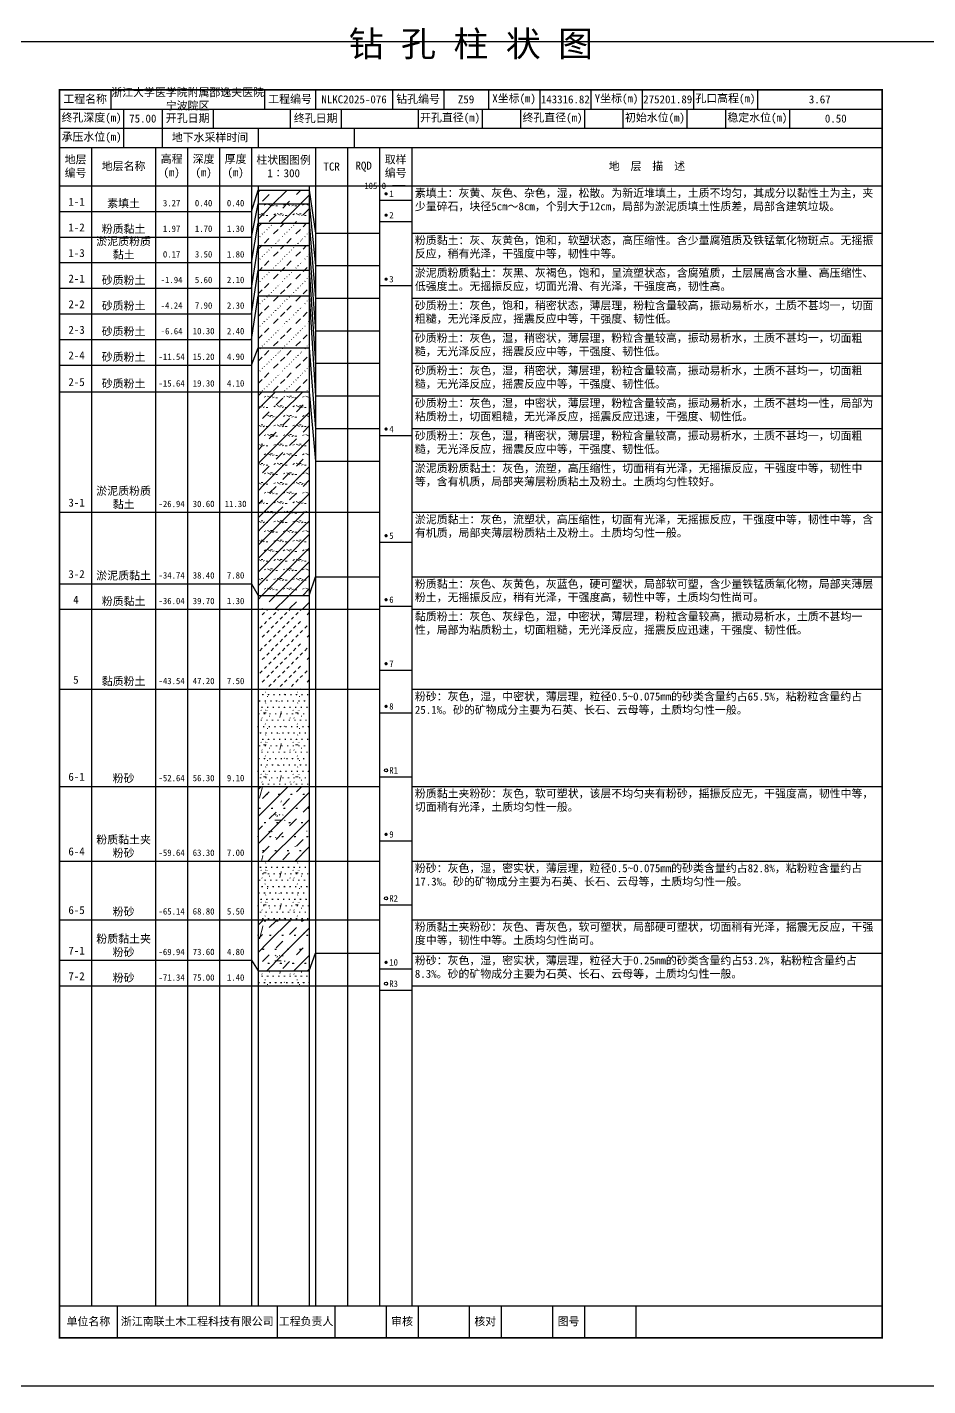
# Model space of a CAD drawing. Extents: x 297 to 65340, y 0 to 425.
# Drawn here: x 49905.9 to 50187.3, y 0 to 424.6 of the extents above; entities that cross this region are included whole.
import ezdxf
from ezdxf.enums import TextEntityAlignment as Align

# ---------------------------------------------------------------- set-up
doc = ezdxf.new("R2010")
doc.units = 0
doc.layers.get('0').update_dxf_attribs({"linetype": 'CONTINUOUS'})
doc.layers.add('FRAME', color=7, linetype='CONTINUOUS')
doc.layers.add('STRATUM', color=7, linetype='CONTINUOUS')
doc.layers.add('HATCH', color=7, linetype='CONTINUOUS', lineweight=13)
doc.styles.add('ST', font='')
doc.styles.get('ST').set_extended_font_data('SimSun')
pattern_1 = [(45, (0, 0), (-4.2426407, 4.2426407), [10, 0]), (45, (1.061, -3.182), (-2.12132034, 6.363961), [3, -3])]
pattern_2 = [(45, (0, 0), (-4.2426407, 4.2426407), [10, 0]), (45, (1.061, -3.182), (-2.12132034, 6.363961), [3, -3]), (26.565, (1.0741, -0.2536), (5.99982296, 5.99981224), [0.567, -12.849]), (0, (0.507, -0.2536), (0, 6), [0.567, -5.433]), (26.565, (-1.5813, 0), (5.99982296, 5.99981224), [0.567, -12.849]), (0, (-1.074, 0.2536), (0, 6), [0.567, -5.433]), (153.435, (0.5071, -0.2536), (-5.9998176, -5.36e-06), [1.134, -12.2826]), (26.565, (4.0741, 2.7464), (5.99982296, 5.99981224), [0.567, -12.849]), (0, (3.507, 2.7464), (0, 6), [0.567, -5.433]), (26.565, (1.4187, 3), (5.99982296, 5.99981224), [0.567, -12.849]), (0, (1.926, 3.2536), (0, 6), [0.567, -5.433]), (153.435, (3.5071, 2.7464), (-5.9998176, -5.36e-06), [1.134, -12.2826])]
pattern_3 = [(45.000006, (0, 0), (-7.3e-07, 6.99998237), [1.971956, -7.927535]), (45.000006, (2.813, 2.829), (-7.3e-07, 6.99998237), [1.99367, -7.905828]), (45.000006, (5.0675, 5.082), (-7.3e-07, 6.99998237), [1.813609, -8.085882]), (26.565052, (0, 3.5), (7.00000042, 7.00000017), [0.0965, -15.555976]), (36.869899, (0.7, 4.2), (6.999999835, 7.000000165), [0.197747, -34.802253]), (315.00001, (3.5, 6.976), (6.99998237, 1.2e-06), [0.033054, -9.866441]), (26.565052, (3.5, 0), (7.00000042, 7.00000017), [0.144749, -15.507727]), (26.565052, (4.2, 0.7), (7.00000042, 7.00000017), [0.10528, -15.547196]), (90.000004, (4.55, 1.05), (-7, -5e-07), [0.028767, -6.971233]), (26.565052, (4.9, 1.4), (7.00000042, 7.00000017), [0.091014, -31.213938]), (36.869899, (5.6, 2.1), (6.999999835, 7.000000165), [0.110692, -34.889308]), (45.000002, (6.3, 2.8), (-2.4e-07, 6.99998237), [0.109112, -9.790383]), (315.00001, (6.914, 3.548), (6.99998237, 1.2e-06), [0.033054, -9.866441]), (36.869898, (1.4, 4.9), (6.999999957, 7.000000043), [0.10224, -34.89776]), (53.130103, (2.1, 5.6), (13.999999763, 21.000000158), [0.134384, -34.865616]), (53.130103, (2.8, 6.3), (13.999999763, 21.000000158), [0.126246, -34.873754])]
pattern_4 = [(82.875, (-0.8346, -1.206), (0.00036925, 10.000176442), [0.08929, -80.53371]), (143.13, (-0.7336, -1.2818), (-29.99996427, 20.00005359), [0.12627, -49.87373]), (172.875, (-0.5564, -1.304), (-70.000245666, 9.99966033), [0.17857, -80.44443]), (206.565, (-0.378, -1.2147), (-9.99970493, -9.99968706), [0.19954, -22.16046]), (243.435, (-0.2887, -1.0363), (8.93e-06, -9.999696), [0.19954, -22.16146]), (255.964, (-0.1994, -0.679), (-0.00020004, -9.99950129), [0.36813, -40.86287]), (255.964, (0.1106, 0.561), (-0.00020004, -9.99950129), [1.27838, -39.95262]), (255.964, (0.179, 0.835), (-0.00020004, -9.99950129), [0.28235, -40.94865]), (216.87, (0.3694, 1.0892), (-9.999982136, -10.000017864), [0.12627, -49.87373]), (243.435, (0.2683, 1.0135), (8.93e-06, -9.999696), [0.19954, -22.16146]), (206.565, (0.548, 1.1785), (-9.99970493, -9.99968706), [0.19954, -22.16046]), (172.875, (0.725, 1.1563), (-70.000245666, 9.99966033), [0.17857, -80.44443]), (143.13, (0.826, 1.0806), (-29.99996427, 20.00005359), [0.12627, -49.87373]), (82.875, (0.815, 0.992), (0.00036925, 10.000176442), [0.08929, -80.53371]), (0, (-0.33, 0.34), (0, 10), [0.89286, -9.10714]), (0, (0.025, 0), (1, 2), [0, -1.75]), (0, (0, 0.025), (1, 2), [0, -1.75]), (0, (0, 0), (1, 2), [0, -1.75]), (0, (-0.025, 0), (1, 2), [0, -1.75]), (0, (0, -0.025), (1, 2), [0, -1.75])]
pattern_5 = [(82.875, (-1.8361, -2.6533), (0.00081235, 22.00038817), [0.196438, -177.174162]), (143.13, (-1.614, -2.82), (-65.9999214, 44.0001179), [0.277794, -109.722206]), (172.875, (-1.224, -2.8687), (-154.00054047, 21.99925272), [0.392854, -176.977746]), (206.565, (-0.831, -2.672), (-21.9993508, -21.9993115), [0.438988, -48.753012]), (243.435, (-0.635, -2.28), (1.96e-05, -21.9993312), [0.438988, -48.755212]), (255.964, (-0.4387, -1.494), (-0.0004401, -21.9989028), [0.809886, -89.898314]), (255.964, (0.2434, 1.2344), (-0.0004401, -21.9989028), [2.812436, -87.895764]), (255.964, (0.394, 1.837), (-0.0004401, -21.9989028), [0.62117, -90.08703]), (216.87, (0.8126, 2.3963), (-21.9999607, -22.0000393), [0.277794, -109.722206]), (243.435, (0.59, 2.23), (1.96e-05, -21.9993312), [0.438988, -48.755212]), (206.565, (1.205, 2.593), (-21.9993508, -21.9993115), [0.438988, -48.753012]), (172.875, (1.595, 2.544), (-154.00054047, 21.99925272), [0.392854, -176.977746]), (143.13, (1.8173, 2.3772), (-65.9999214, 44.0001179), [0.277794, -109.722206]), (82.875, (1.793, 2.1823), (0.00081235, 22.00038817), [0.196438, -177.174162]), (0, (-0.725, 0.748), (0, 22), [1.964292, -20.035708]), (0, (0.055, 0), (2.2, 4.4), [0, -3.85]), (0, (0, 0.055), (2.2, 4.4), [0, -3.85]), (0, (0, 0), (2.2, 4.4), [0, -3.85]), (0, (-0.055, 0), (2.2, 4.4), [0, -3.85]), (0, (0, -0.055), (2.2, 4.4), [0, -3.85])]

# ---------------------------------------------------------------- blocks, each defined once
blk = doc.blocks.new('SolidCircle')
at = {"const_width": 0.5}
blk.add_lwpolyline([(-0.25, 0, 1), (0.25, 0, 1)], format="xyb", close=True, dxfattribs=at)

msp = doc.modelspace()

# ---------------------------------------------------------------- hatches: boundary and pattern name
at = {"layer": 'HATCH'}
h = msp.add_hatch(dxfattribs=at)
h.set_pattern_fill('FZNT', color=256, style=0)
h.set_pattern_definition(pattern_1)
h.paths.add_polyline_path([(49994, 373.67), (49978, 373.67), (49978, 369.33), (49994, 369.33)])
h = msp.add_hatch(dxfattribs=at)
h.set_pattern_fill('YNFNT', color=256, style=0)
h.set_pattern_definition(pattern_2)
h.paths.add_polyline_path([(49994, 369.33), (49978, 369.33), (49978, 363.33), (49994, 363.33)])
h = msp.add_hatch(dxfattribs=at)
h.set_pattern_fill('SZFT', color=256, style=0)
h.set_pattern_definition(pattern_3)
h.paths.add_polyline_path([(49994, 363.33), (49978, 363.33), (49978, 356.33), (49994, 356.33)])
h = msp.add_hatch(dxfattribs=at)
h.set_pattern_fill('SZFT', color=256, style=0)
h.set_pattern_definition(pattern_3)
h.paths.add_polyline_path([(49994, 356.33), (49978, 356.33), (49978, 348.67), (49994, 348.67)])
h = msp.add_hatch(dxfattribs=at)
h.set_pattern_fill('SZFT', color=256, style=0)
h.set_pattern_definition(pattern_3)
h.paths.add_polyline_path([(49994, 348.67), (49978, 348.67), (49978, 340.67), (49994, 340.67)])
h = msp.add_hatch(dxfattribs=at)
h.set_pattern_fill('SZFT', color=256, style=0)
h.set_pattern_definition(pattern_3)
h.paths.add_polyline_path([(49994, 340.67), (49978, 340.67), (49978, 324.33), (49994, 324.33)])
h = msp.add_hatch(dxfattribs=at)
h.set_pattern_fill('SZFT', color=256, style=0)
h.set_pattern_definition(pattern_3)
h.paths.add_polyline_path([(49994, 324.33), (49978, 324.33), (49978, 310.67), (49994, 310.67)])
h = msp.add_hatch(dxfattribs=at)
h.set_pattern_fill('YNFNT', color=256, style=0)
h.set_pattern_definition(pattern_2)
h.paths.add_polyline_path([(49994, 310.67), (49978, 310.67), (49978, 273), (49994, 273)])
h = msp.add_hatch(dxfattribs=at)
h.set_pattern_fill('YNNT', color=256, style=0)
h.set_pattern_definition([(45, (0, 0), (-2.12132034, 2.12132034), [10, 0]), (26.565, (1.0741, -0.2536), (5.99982296, 5.99981224), [0.567, -12.849]), (0, (0.507, -0.2536), (0, 6), [0.567, -5.433]), (26.565, (-1.5813, 0), (5.99982296, 5.99981224), [0.567, -12.849]), (0, (-1.074, 0.2536), (0, 6), [0.567, -5.433]), (153.435, (0.5071, -0.2536), (-5.9998176, -5.36e-06), [1.134, -12.2826]), (26.565, (4.0741, 2.7464), (5.99982296, 5.99981224), [0.567, -12.849]), (0, (3.507, 2.7464), (0, 6), [0.567, -5.433]), (26.565, (1.4187, 3), (5.99982296, 5.99981224), [0.567, -12.849]), (0, (1.926, 3.2536), (0, 6), [0.567, -5.433]), (153.435, (3.5071, 2.7464), (-5.9998176, -5.36e-06), [1.134, -12.2826])])
h.paths.add_polyline_path([(49994, 273), (49978, 273), (49978, 247), (49994, 247)])
h = msp.add_hatch(dxfattribs=at)
h.set_pattern_fill('FZNT', color=256, style=0)
h.set_pattern_definition(pattern_1)
h.paths.add_polyline_path([(49994, 247), (49978, 247), (49978, 242.67), (49994, 242.67)])
h = msp.add_hatch(dxfattribs=at)
h.set_pattern_fill('NZFT', color=256, style=0)
h.set_pattern_definition([(45.000005, (0, 0), (-6e-07, 6.99998237), [0.947297, -8.952198]), (45.000005, (1.4, 1.4), (-6e-07, 6.99998237), [0.986898, -8.912597]), (45.000005, (2.8, 2.8), (-6e-07, 6.99998237), [1.060182, -8.839313]), (45.000005, (4.2, 4.2), (-6e-07, 6.99998237), [0.949178, -8.950318]), (45.000005, (5.6, 5.6), (-6e-07, 6.99998237), [1.036501, -8.862994]), (45.000005, (3.5, 0), (-6e-07, 6.99998237), [1.013348, -8.886147]), (45.000005, (4.9, 1.4), (-6e-07, 6.99998237), [1.078956, -12.120371]), (45.000005, (6.3, 2.8), (-6e-07, 6.99998237), [0.998824, -8.900671]), (45.000003, (0.7, 4.2), (-3.7e-07, 6.99998237), [1.05533, -8.844165]), (45.000003, (2.1, 5.6), (-3.7e-07, 6.99998237), [1.036501, -8.862994])])
h.paths.add_polyline_path([(49994, 242.67), (49978, 242.67), (49978, 217.67), (49994, 217.67)])
h = msp.add_hatch(dxfattribs=at)
h.set_pattern_fill('FS', color=256, style=0)
h.set_pattern_definition(pattern_4)
h.paths.add_polyline_path([(49994, 217.67), (49978, 217.67), (49978, 187.33), (49994, 187.33)])
h = msp.add_hatch(dxfattribs=at)
h.set_pattern_fill('FZNT', color=256, style=0)
h.set_pattern_definition(pattern_1)
h.paths.add_polyline_path([(49994, 187.33), (49978, 187.33), (49978, 164), (49994, 164)])
h = msp.add_hatch(dxfattribs=at)
h.set_pattern_fill('FS', color=256, scale=2.2, style=0)
h.set_pattern_definition(pattern_5)
h.paths.add_polyline_path([(49994, 187.33), (49978, 187.33), (49978, 164), (49994, 164)])
h = msp.add_hatch(dxfattribs=at)
h.set_pattern_fill('FS', color=256, style=0)
h.set_pattern_definition(pattern_4)
h.paths.add_polyline_path([(49994, 164), (49978, 164), (49978, 145.67), (49994, 145.67)])
h = msp.add_hatch(dxfattribs=at)
h.set_pattern_fill('FZNT', color=256, style=0)
h.set_pattern_definition(pattern_1)
h.paths.add_polyline_path([(49994, 145.67), (49978, 145.67), (49978, 129.67), (49994, 129.67)])
h = msp.add_hatch(dxfattribs=at)
h.set_pattern_fill('FS', color=256, scale=2.2, style=0)
h.set_pattern_definition(pattern_5)
h.paths.add_polyline_path([(49994, 145.67), (49978, 145.67), (49978, 129.67), (49994, 129.67)])
h = msp.add_hatch(dxfattribs=at)
h.set_pattern_fill('FS', color=256, style=0)
h.set_pattern_definition(pattern_4)
h.paths.add_polyline_path([(49994, 129.67), (49978, 129.67), (49978, 125), (49994, 125)])

# ---------------------------------------------------------------- linework, layer by layer
at = {"layer": 'FRAME', "color": 245, "linetype": 'Continuous'}
msp.add_lwpolyline([(49896, 0), (50193, 0), (50193, 420), (49896, 420)], close=True, dxfattribs=at)
at = {"layer": 'FRAME', "linetype": 'Continuous', "const_width": 0.5}
msp.add_lwpolyline([(49916, 15), (50173, 15), (50173, 405), (49916, 405)], close=True, dxfattribs=at)
at = {"layer": 'FRAME', "color": 0, "linetype": 'Continuous'}
for points in [[(49932, 405), (49932, 399)], [(49980, 405), (49980, 399)], [(49996, 405), (49996, 399)], [(50020, 405), (50020, 399)], [(50036, 405), (50036, 399)], [(50050, 405), (50050, 399)], [(50066, 405), (50066, 399)], [(50082, 405), (50082, 399)], [(50098, 405), (50098, 399)], [(50114, 405), (50114, 399)], [(50134, 405), (50134, 399)], [(50173, 405), (50173, 399)], [(49916, 399), (50173, 399)], [(49936, 399), (49936, 393)], [(49948, 399), (49948, 393)], [(49964, 399), (49964, 393)], [(49988, 399), (49988, 393)], [(50004, 399), (50004, 393)], [(50028, 399), (50028, 393)], [(50048, 399), (50048, 393)], [(50060, 399), (50060, 393)], [(50080, 399), (50080, 393)], [(50092, 399), (50092, 393)], [(50112, 399), (50112, 393)], [(50124, 399), (50124, 393)], [(50144, 399), (50144, 393)], [(50173, 399), (50173, 393)], [(49916, 393), (50173, 393)], [(49936, 393), (49936, 387)], [(49948, 393), (49948, 387)], [(49978, 393), (49978, 387)], [(50008, 393), (50008, 387)], [(49916, 387), (50173, 387)], [(49926, 387), (49926, 25)], [(49946, 387), (49946, 25)], [(49956, 387), (49956, 25)], [(49966, 387), (49966, 25)], [(49976, 387), (49976, 25)], [(49996, 387), (49996, 25)], [(50006, 387), (50006, 25)], [(50016, 387), (50016, 25)], [(50026, 387), (50026, 25)], [(50173, 387), (50173, 25)], [(49916, 375), (50173, 375)], [(49978, 375), (49978, 25)], [(49994, 375), (49994, 25)], [(49916, 25), (50173, 25)], [(49934, 25), (49934, 15)], [(49984, 25), (49984, 15)], [(50002, 25), (50002, 15)], [(50018, 25), (50018, 15)], [(50028, 25), (50028, 15)], [(50044, 25), (50044, 15)], [(50054, 25), (50054, 15)], [(50070, 25), (50070, 15)], [(50080, 25), (50080, 15)], [(50096, 25), (50096, 15)]]:
    msp.add_lwpolyline(points, dxfattribs=at)
at = {"layer": 'STRATUM', "linetype": 'Continuous'}
for points in [[(49976, 367), (49978, 373.67), (49994, 373.67), (49996, 360.23)], [(50024, 375), (50020, 375)], [(50016, 370.5), (50026, 370.5)], [(49916, 367), (49926, 367)], [(49926, 367), (49946, 367)], [(49946, 367), (49956, 367)], [(49956, 367), (49966, 367)], [(49966, 367), (49976, 367)], [(49976, 359), (49978, 369.33), (49994, 369.33), (49996, 350.06)], [(49976, 351), (49978, 363.33), (49994, 363.33), (49996, 339.88)], [(50016, 363.83), (50026, 363.83)], [(49916, 359), (49926, 359)], [(49926, 359), (49946, 359)], [(49946, 359), (49956, 359)], [(49956, 359), (49966, 359)], [(49966, 359), (49976, 359)], [(49996, 360.23), (50006, 360.23)], [(50006, 360.23), (50016, 360.23)], [(50026, 360.23), (50173, 360.23)], [(49976, 343), (49978, 356.33), (49994, 356.33), (49996, 329.7)], [(49916, 351), (49926, 351)], [(49926, 351), (49946, 351)], [(49946, 351), (49956, 351)], [(49956, 351), (49966, 351)], [(49966, 351), (49976, 351)], [(49976, 335), (49978, 348.67), (49994, 348.67), (49996, 319.53)], [(49996, 350.06), (50006, 350.06)], [(50006, 350.06), (50016, 350.06)], [(50026, 350.06), (50173, 350.06)], [(49916, 343), (49926, 343)], [(49926, 343), (49946, 343)], [(49946, 343), (49956, 343)], [(49956, 343), (49966, 343)], [(49966, 343), (49976, 343)], [(49976, 327), (49978, 340.67), (49994, 340.67), (49996, 309.35)], [(49996, 339.88), (50006, 339.88)], [(50006, 339.88), (50016, 339.88)], [(50016, 343.83), (50026, 343.83)], [(50026, 339.88), (50173, 339.88)], [(49916, 335), (49926, 335)], [(49926, 335), (49946, 335)], [(49946, 335), (49956, 335)], [(49956, 335), (49966, 335)], [(49966, 335), (49976, 335)], [(49916, 327), (49926, 327)], [(49926, 327), (49946, 327)], [(49946, 327), (49956, 327)], [(49956, 327), (49966, 327)], [(49966, 327), (49976, 327)], [(49996, 329.7), (50006, 329.7)], [(50006, 329.7), (50016, 329.7)], [(50026, 329.7), (50173, 329.7)], [(49976, 319), (49978, 324.33), (49994, 324.33), (49996, 299.17)], [(49916, 319), (49926, 319)], [(49926, 319), (49946, 319)], [(49946, 319), (49956, 319)], [(49956, 319), (49966, 319)], [(49966, 319), (49976, 319)], [(49996, 319.53), (50006, 319.53)], [(50006, 319.53), (50016, 319.53)], [(50026, 319.53), (50173, 319.53)], [(49916, 310.67), (49926, 310.67)], [(49926, 310.67), (49946, 310.67)], [(49946, 310.67), (49956, 310.67)], [(49956, 310.67), (49966, 310.67)], [(49966, 310.67), (49976, 310.67)], [(49976, 310.67), (49978, 310.67), (49994, 310.67), (49996, 289)], [(49996, 309.35), (50006, 309.35)], [(50006, 309.35), (50016, 309.35)], [(50026, 309.35), (50173, 309.35)], [(49996, 299.17), (50006, 299.17)], [(50006, 299.17), (50016, 299.17)], [(50026, 299.17), (50173, 299.17)], [(50016, 297), (50026, 297)], [(49996, 289), (50006, 289)], [(50006, 289), (50016, 289)], [(50026, 289), (50173, 289)], [(49916, 273), (49926, 273)], [(49926, 273), (49946, 273)], [(49946, 273), (49956, 273)], [(49956, 273), (49966, 273)], [(49966, 273), (49976, 273)], [(49976, 273), (49978, 273), (49994, 273), (49996, 273)], [(49996, 273), (50006, 273)], [(50006, 273), (50016, 273)], [(50026, 273), (50173, 273)], [(50016, 263.67), (50026, 263.67)], [(49916, 250.67), (49926, 250.67)], [(49926, 250.67), (49946, 250.67)], [(49946, 250.67), (49956, 250.67)], [(49956, 250.67), (49966, 250.67)], [(49966, 250.67), (49976, 250.67)], [(49976, 250.67), (49978, 247), (49994, 247), (49996, 252.84)], [(49996, 252.84), (50006, 252.84)], [(50006, 252.84), (50016, 252.84)], [(50026, 252.84), (50173, 252.84)], [(49916, 242.67), (49926, 242.67)], [(49926, 242.67), (49946, 242.67)], [(49946, 242.67), (49956, 242.67)], [(49956, 242.67), (49966, 242.67)], [(49966, 242.67), (49976, 242.67)], [(49976, 242.67), (49978, 242.67), (49994, 242.67), (49996, 242.67)], [(49996, 242.67), (50006, 242.67)], [(50006, 242.67), (50016, 242.67)], [(50016, 243.67), (50026, 243.67)], [(50026, 242.67), (50173, 242.67)], [(50016, 223.67), (50026, 223.67)], [(49916, 217.67), (49926, 217.67)], [(49926, 217.67), (49946, 217.67)], [(49946, 217.67), (49956, 217.67)], [(49956, 217.67), (49966, 217.67)], [(49966, 217.67), (49976, 217.67)], [(49976, 217.67), (49978, 217.67), (49994, 217.67), (49996, 217.67)], [(49996, 217.67), (50006, 217.67)], [(50006, 217.67), (50016, 217.67)], [(50026, 217.67), (50173, 217.67)], [(50016, 210.33), (50026, 210.33)], [(49916, 187.33), (49926, 187.33)], [(49926, 187.33), (49946, 187.33)], [(49946, 187.33), (49956, 187.33)], [(49956, 187.33), (49966, 187.33)], [(49966, 187.33), (49976, 187.33)], [(49976, 187.33), (49978, 187.33), (49994, 187.33), (49996, 187.33)], [(49996, 187.33), (50006, 187.33)], [(50006, 187.33), (50016, 187.33)], [(50016, 190.33), (50026, 190.33)], [(50026, 187.33), (50173, 187.33)], [(50016, 170.33), (50026, 170.33)], [(49916, 164), (49926, 164)], [(49926, 164), (49946, 164)], [(49946, 164), (49956, 164)], [(49956, 164), (49966, 164)], [(49966, 164), (49976, 164)], [(49976, 164), (49978, 164), (49994, 164), (49996, 164)], [(49996, 164), (50006, 164)], [(50006, 164), (50016, 164)], [(50026, 164), (50173, 164)], [(50016, 150.33), (50026, 150.33)], [(49916, 145.67), (49926, 145.67)], [(49926, 145.67), (49946, 145.67)], [(49946, 145.67), (49956, 145.67)], [(49956, 145.67), (49966, 145.67)], [(49966, 145.67), (49976, 145.67)], [(49976, 145.67), (49978, 145.67), (49994, 145.67), (49996, 145.67)], [(49996, 145.67), (50006, 145.67)], [(50006, 145.67), (50016, 145.67)], [(50026, 145.67), (50173, 145.67)], [(49916, 133), (49926, 133)], [(49926, 133), (49946, 133)], [(49946, 133), (49956, 133)], [(49956, 133), (49966, 133)], [(49966, 133), (49976, 133)], [(49976, 133), (49978, 129.67), (49994, 129.67), (49996, 135.18)], [(49996, 135.18), (50006, 135.18)], [(50006, 135.18), (50016, 135.18)], [(50026, 135.18), (50173, 135.18)], [(50016, 130.33), (50026, 130.33)], [(49916, 125), (49926, 125)], [(49926, 125), (49946, 125)], [(49946, 125), (49956, 125)], [(49956, 125), (49966, 125)], [(49966, 125), (49976, 125)], [(49976, 125), (49978, 125), (49994, 125), (49996, 125)], [(49996, 125), (50006, 125)], [(50006, 125), (50016, 125)], [(50016, 123.67), (50026, 123.67)], [(50026, 125), (50173, 125)]]:
    msp.add_lwpolyline(points, dxfattribs=at)
at = {"layer": 'STRATUM'}
for centre in [(50018, 192.33), (50018, 152.33), (50018, 125.67)]:
    msp.add_circle(centre, 0.5, dxfattribs=at)

# ---------------------------------------------------------------- block references
for p in [(50018, 372.5), (50018, 365.83), (50018, 345.83), (50018, 299), (50018, 265.67), (50018, 245.67), (50018, 225.67), (50018, 212.33), (50018, 172.33), (50018, 132.33)]:
    msp.add_blockref('SolidCircle', p, dxfattribs=at)

# ---------------------------------------------------------------- texts
at = {"layer": 'FRAME', "style": 'ST'}
msp.add_text('钻 孔 柱 状 图', height=8, dxfattribs=at).set_placement((50044.5, 413), align=Align.BOTTOM_CENTER)
at = {"layer": 'FRAME', "char_height": 2.5, "attachment_point": 5, "style": 'ST'}
for s, insert, width in [('工程名称', (49924, 402), 16), ('浙江大学医学院附属邵逸夫医院宁波院区', (49956, 402), 48), ('工程编号', (49988, 402), 16), ('钻孔编号', (50028, 402), 16), ('X坐标(m)', (50058, 402), 16), ('Y坐标(m)', (50090, 402), 16), ('孔口高程(m)', (50124, 402), 20), ('NLKC2025-076', (50008, 402), 24), ('Z59', (50043, 402), 14), ('143316.82', (50074, 402), 16), ('275201.89', (50106, 402), 16), ('3.67', (50153.5, 402), 39), ('终孔深度(m)', (49926, 396), 20), ('75.00', (49942, 396), 12), ('开孔日期', (49956, 396), 16), ('终孔日期', (49996, 396), 16), ('开孔直径(m)', (50038, 396), 20), ('终孔直径(m)', (50070, 396), 20), ('初始水位(m)', (50102, 396), 20), ('稳定水位(m)', (50134, 396), 20), ('0.50', (50158.5, 396), 29), ('承压水位(m)', (49926, 390), 20), ('地下水采样时间', (49963, 390), 30), ('地层编号', (49921, 381), 10), ('地层名称', (49936, 381), 20), ('高程\\P(m)', (49951, 381), 10), ('深度\\P(m)', (49961, 381), 10), ('厚度\\P(m)', (49971, 381), 10), ('柱状图图例\\P1∶300', (49986, 381), 20), ('TCR', (50001, 381), 10), ('RQD', (50011, 381), 10), ('取样编号', (50021, 381), 10), ('地  层  描  述', (50099.5, 381), 147), ('单位名称', (49925, 20), 18), ('浙江南联土木工程科技有限公司', (49959, 20), 50), ('工程负责人', (49993, 20), 18), ('审核', (50023, 20), 10), ('核对', (50049, 20), 10), ('图号', (50075, 20), 10)]:
    msp.add_mtext(s, dxfattribs=dict(at, insert=insert, width=width))
at = {"layer": 'STRATUM', "style": 'ST'}
msp.add_text('105.0', height=2, dxfattribs=at).set_placement((50018, 375), align=Align.MIDDLE_RIGHT)
for s, height, p in [('1-1', 2.5, (49918.75, 370)), ('1', 2, (50019, 372.5)), ('2', 2, (50019, 365.83)), ('1-2', 2.5, (49918.75, 362)), ('1-3', 2.5, (49918.75, 354)), ('2-1', 2.5, (49918.75, 346)), ('3', 2, (50019, 345.83)), ('2-2', 2.5, (49918.75, 338)), ('2-3', 2.5, (49918.75, 330)), ('2-4', 2.5, (49918.75, 322)), ('2-5', 2.5, (49918.75, 313.67)), ('4', 2, (50019, 299)), ('3-1', 2.5, (49918.75, 276)), ('5', 2, (50019, 265.67)), ('3-2', 2.5, (49918.75, 253.67)), ('4', 2.5, (49920.25, 245.67)), ('6', 2, (50019, 245.67)), ('7', 2, (50019, 225.67)), ('5', 2.5, (49920.25, 220.67)), ('8', 2, (50019, 212.33)), ('6-1', 2.5, (49918.75, 190.33)), ('R1', 2, (50019, 192.33)), ('9', 2, (50019, 172.33)), ('6-4', 2.5, (49918.75, 167)), ('R2', 2, (50019, 152.33)), ('6-5', 2.5, (49918.75, 148.67)), ('7-1', 2.5, (49918.75, 136)), ('10', 2, (50019, 132.33)), ('7-2', 2.5, (49918.75, 128)), ('R3', 2, (50019, 125.67))]:
    msp.add_text(s, height=height, dxfattribs=at).set_placement(p, align=Align.MIDDLE_LEFT)
for s, p in [('3.27', (49951, 368)), ('0.40', (49961, 368)), ('0.40', (49971, 368)), ('1.97', (49951, 360)), ('1.70', (49961, 360)), ('1.30', (49971, 360)), ('0.17', (49951, 352)), ('3.50', (49961, 352)), ('1.80', (49971, 352)), ('-1.94', (49951, 344)), ('5.60', (49961, 344)), ('2.10', (49971, 344)), ('-4.24', (49951, 336)), ('7.90', (49961, 336)), ('2.30', (49971, 336)), ('-6.64', (49951, 328)), ('10.30', (49961, 328)), ('2.40', (49971, 328)), ('-11.54', (49951, 320)), ('15.20', (49961, 320)), ('4.90', (49971, 320)), ('-15.64', (49951, 311.67)), ('19.30', (49961, 311.67)), ('4.10', (49971, 311.67)), ('-26.94', (49951, 274)), ('30.60', (49961, 274)), ('11.30', (49971, 274)), ('-34.74', (49951, 251.67)), ('38.40', (49961, 251.67)), ('7.80', (49971, 251.67)), ('-36.04', (49951, 243.67)), ('39.70', (49961, 243.67)), ('1.30', (49971, 243.67)), ('-43.54', (49951, 218.67)), ('47.20', (49961, 218.67)), ('7.50', (49971, 218.67)), ('-52.64', (49951, 188.33)), ('56.30', (49961, 188.33)), ('9.10', (49971, 188.33)), ('-59.64', (49951, 165)), ('63.30', (49961, 165)), ('7.00', (49971, 165)), ('-65.14', (49951, 146.67)), ('68.80', (49961, 146.67)), ('5.50', (49971, 146.67)), ('-69.94', (49951, 134)), ('73.60', (49961, 134)), ('4.80', (49971, 134)), ('-71.34', (49951, 126)), ('75.00', (49961, 126)), ('1.40', (49971, 126))]:
    msp.add_text(s, height=2, dxfattribs=at).set_placement(p, align=Align.BOTTOM_CENTER)
at = {"layer": 'STRATUM', "char_height": 2.5, "style": 'ST'}
for s, insert, width, attachment_point in [('素填土：灰黄、灰色、杂色，湿，松散。为新近堆填土，土质不均匀，其成分以黏性土为主，夹少量碎石，块径5cm～8cm，个别大于12cm，局部为淤泥质填土性质差，局部含建筑垃圾。', (50027, 374), 146, 1), ('素填土', (49936, 368), 20, 8), ('粉质黏土', (49936, 360), 20, 8), ('淤泥质粉质黏土', (49936, 352), 20, 8), ('粉质黏土：灰、灰黄色，饱和，软塑状态，高压缩性。含少量腐殖质及铁锰氧化物斑点。无摇振反应，稍有光泽，干强度中等，韧性中等。', (50027, 359.23), 146, 1), ('淤泥质粉质黏土：灰黑、灰褐色，饱和，呈流塑状态，含腐殖质，土层属高含水量、高压缩性、低强度土。无摇振反应，切面光滑、有光泽，干强度高，韧性高。', (50027, 349.06), 146, 1), ('砂质粉土', (49936, 344), 20, 8), ('砂质粉土', (49936, 336), 20, 8), ('砂质粉土：灰色，饱和，稍密状态，薄层理，粉粒含量较高，振动易析水，土质不甚均一，切面粗糙，无光泽反应，摇震反应中等，干强度、韧性低。', (50027, 338.88), 146, 1), ('砂质粉土', (49936, 328), 20, 8), ('砂质粉土：灰色，湿，稍密状，薄层理，粉粒含量较高，振动易析水，土质不甚均一，切面粗糙，无光泽反应，摇震反应中等，干强度、韧性低。', (50027, 328.7), 146, 1), ('砂质粉土', (49936, 320), 20, 8), ('砂质粉土：灰色，湿，稍密状，薄层理，粉粒含量较高，振动易析水，土质不甚均一，切面粗糙，无光泽反应，摇震反应中等，干强度、韧性低。', (50027, 318.53), 146, 1), ('砂质粉土', (49936, 311.67), 20, 8), ('砂质粉土：灰色，湿，中密状，薄层理，粉粒含量较高，振动易析水，土质不甚均一性，局部为粘质粉土，切面粗糙，无光泽反应，摇震反应迅速，干强度、韧性低。', (50027, 308.35), 146, 1), ('砂质粉土：灰色，湿，稍密状，薄层理，粉粒含量较高，振动易析水，土质不甚均一，切面粗糙，无光泽反应，摇震反应中等，干强度、韧性低。', (50027, 298.17), 146, 1), ('淤泥质粉质黏土：灰色，流塑，高压缩性，切面稍有光泽，无摇振反应，干强度中等，韧性中等，含有机质，局部夹薄层粉质粘土及粉土。土质均匀性较好。', (50027, 288), 146, 1), ('淤泥质粉质黏土', (49936, 274), 20, 8), ('淤泥质黏土：灰色，流塑状，高压缩性，切面有光泽，无摇振反应，干强度中等，韧性中等，含有机质，局部夹薄层粉质粘土及粉土。土质均匀性一般。', (50027, 272), 146, 1), ('淤泥质黏土', (49936, 251.67), 20, 8), ('粉质黏土：灰色、灰黄色，灰蓝色，硬可塑状，局部软可塑，含少量铁锰质氧化物，局部夹薄层粉土，无摇振反应，稍有光泽，干强度高，韧性中等，土质均匀性尚可。', (50027, 251.84), 146, 1), ('粉质黏土', (49936, 243.67), 20, 8), ('黏质粉土：灰色、灰绿色，湿，中密状，薄层理，粉粒含量较高，振动易析水，土质不甚均一性，局部为粘质粉土，切面粗糙，无光泽反应，摇震反应迅速，干强度、韧性低。', (50027, 241.67), 146, 1), ('黏质粉土', (49936, 218.67), 20, 8), ('粉砂：灰色，湿，中密状，薄层理，粒径0.5~0.075mm的砂类含量约占65.5%，粘粉粒含量约占25.1%。砂的矿物成分主要为石英、长石、云母等，土质均匀性一般。', (50027, 216.67), 146, 1), ('粉砂', (49936, 188.33), 20, 8), ('粉质黏土夹粉砂：灰色，软可塑状，该层不均匀夹有粉砂，摇振反应无，干强度高，韧性中等，切面稍有光泽，土质均匀性一般。', (50027, 186.33), 146, 1), ('粉质黏土夹粉砂', (49936, 165), 20, 8), ('粉砂：灰色，湿，密实状，薄层理，粒径0.5~0.075mm的砂类含量约占82.8%，粘粉粒含量约占17.3%。砂的矿物成分主要为石英、长石、云母等，土质均匀性一般。', (50027, 163), 146, 1), ('粉砂', (49936, 146.67), 20, 8), ('粉质黏土夹粉砂：灰色、青灰色，软可塑状，局部硬可塑状，切面稍有光泽，摇震无反应，干强度中等，韧性中等。土质均匀性尚可。', (50027, 144.67), 146, 1), ('粉质黏土夹粉砂', (49936, 134), 20, 8), ('粉砂：灰色，湿，密实状，薄层理，粒径大于0.25mm的砂类含量约占53.2%，粘粉粒含量约占8.3%。砂的矿物成分主要为石英、长石、云母等，土质均匀性一般。', (50027, 134.18), 146, 1), ('粉砂', (49936, 126), 20, 8)]:
    msp.add_mtext(s, dxfattribs=dict(at, insert=insert, width=width, attachment_point=attachment_point))

doc.saveas('drawing.dxf')
